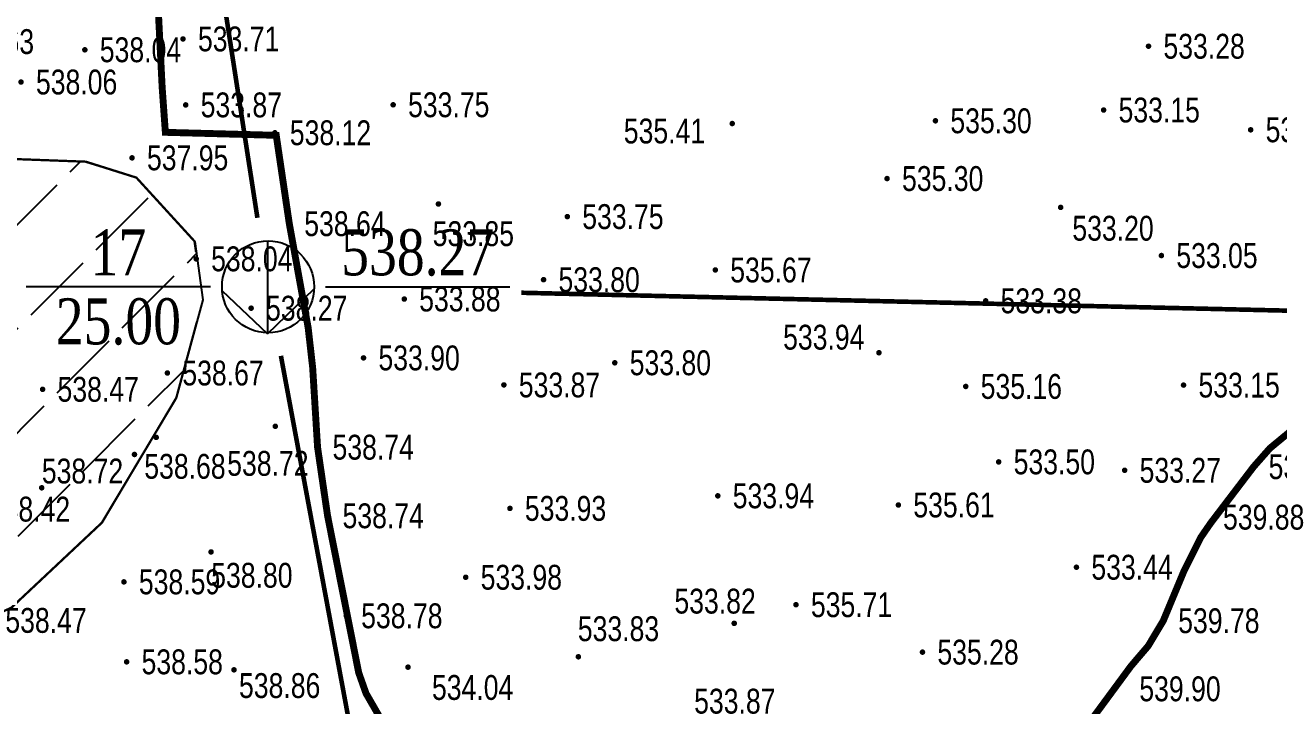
# Model space of a CAD drawing. Header units: millimetres. Extents: x 7408 to 22184, y -2085 to 5798.
# Drawn here: x 7624.6 to 7679.1, y -1995.2 to -1965.6 of the extents above; entities that cross this region are included whole.
import ezdxf
from ezdxf.enums import TextEntityAlignment as Align

# ---------------------------------------------------------------- set-up
doc = ezdxf.new("R2010")
doc.units = ezdxf.units.MM
doc.linetypes.add('DASHDOT', pattern=[1, 0.5, -0.25, 0, -0.25])
doc.linetypes.add('PMX', pattern=[13, 10, -1, 0, -1, 0, -1])
for name, color, linetype in [('GCD', 252, 'Continuous'), ('KTD', 7, 'Continuous'), ('挖方区', 5, 'Continuous'), ('道路-中心线', 12, 'DASHDOT')]:
    doc.layers.add(name, color=color, linetype=linetype)
doc.styles.add('DZNUM', font='TIMES.TTF')
doc.styles.add('HZ', font='jzfz_ena.shx', dxfattribs={"width": 0.7, "bigfont": 'jzfz_cna.shx'})
doc.styles.get("Standard").update_dxf_attribs({"font": 'SimSun.ttf', "width": 0.8})
doc.linetypes.add('陡坎线1', pattern='A,0.15,["|",Standard,S=0.2,R=0,X=0,Y=0],0.15', length=0.3)

# ---------------------------------------------------------------- blocks, each defined once
blk = doc.blocks.new('tl_bgk')
for p, q in [((-0.02, 2), (-0.02, -2.046)), ((-0.02, -2.046), (-1.992, -0.174)), ((-0.02, -2.046), (1.998, -0.093))]:
    blk.add_line(p, q)
blk.add_circle((0, 0), 2)
blk = doc.blocks.new('GC200')
at = {"linetype": 'Continuous', "const_width": 0.2, "flags": 128}
blk.add_lwpolyline([(-0.1, 0, 1), (0.1, 0, 1)], format="xyb", close=True, dxfattribs=at)
blk = doc.blocks.new('122121')
at = {"layer": 'GCD', "color": 252, "linetype": 'Continuous', "lineweight": 5}
ref = blk.add_blockref('GC200', (7621.314, -1967.985, 268.813), dxfattribs=dict(at, xscale=0.6, yscale=0.6, zscale=0.6))
ref.add_attrib('height', '537.63', dxfattribs={"linetype": 'Continuous', "height": 1.08, "style": 'HZ', "width": 0.8}).set_placement((7621.474, -1966.32, 268.813), align=Align.MIDDLE_LEFT)
ref = blk.add_blockref('GC200', (7631.476, -1966.204, 266.853), dxfattribs=dict(at, xscale=0.6, yscale=0.6, zscale=0.6))
ref.add_attrib('height', '533.71', dxfattribs={"linetype": 'Continuous', "height": 1.08, "style": 'HZ', "width": 0.8}).set_placement((7632.125, -1966.204, 266.853), align=Align.MIDDLE_LEFT)
ref = blk.add_blockref('GC200', (7673.413, -1966.522, 266.639), dxfattribs=dict(at, xscale=0.6, yscale=0.6, zscale=0.6))
ref.add_attrib('height', '533.28', dxfattribs={"linetype": 'Continuous', "height": 1.08, "style": 'HZ', "width": 0.8}).set_placement((7674.061, -1966.522, 266.639), align=Align.MIDDLE_LEFT)
ref = blk.add_blockref('GC200', (7627.212, -1966.676, 269.02), dxfattribs=dict(at, xscale=0.6, yscale=0.6, zscale=0.6))
ref.add_attrib('height', '538.04', dxfattribs={"linetype": 'Continuous', "height": 1.08, "style": 'HZ', "width": 0.8}).set_placement((7627.86, -1966.676, 269.02), align=Align.MIDDLE_LEFT)
ref = blk.add_blockref('GC200', (7624.44, -1968.078, 269.028), dxfattribs=dict(at, xscale=0.6, yscale=0.6, zscale=0.6))
ref.add_attrib('height', '538.06', dxfattribs={"linetype": 'Continuous', "height": 1.08, "style": 'HZ', "width": 0.8}).set_placement((7625.088, -1968.078, 269.028), align=Align.MIDDLE_LEFT)
ref = blk.add_blockref('GC200', (7631.594, -1969.072, 266.935), dxfattribs=dict(at, xscale=0.6, yscale=0.6, zscale=0.6))
ref.add_attrib('height', '533.87', dxfattribs={"linetype": 'Continuous', "height": 1.08, "style": 'HZ', "width": 0.8}).set_placement((7632.242, -1969.072, 266.935), align=Align.MIDDLE_LEFT)
ref = blk.add_blockref('GC200', (7640.603, -1969.066, 266.875), dxfattribs=dict(at, xscale=0.6, yscale=0.6, zscale=0.6))
ref.add_attrib('height', '533.75', dxfattribs={"linetype": 'Continuous', "height": 1.08, "style": 'HZ', "width": 0.8}).set_placement((7641.251, -1969.066, 266.875), align=Align.MIDDLE_LEFT)
ref = blk.add_blockref('GC200', (7671.463, -1969.295, 266.575), dxfattribs=dict(at, xscale=0.6, yscale=0.6, zscale=0.6))
ref.add_attrib('height', '533.15', dxfattribs={"linetype": 'Continuous', "height": 1.08, "style": 'HZ', "width": 0.8}).set_placement((7672.111, -1969.295, 266.575), align=Align.MIDDLE_LEFT)
ref = blk.add_blockref('GC200', (7664.157, -1969.763, 267.651), dxfattribs=dict(at, xscale=0.6, yscale=0.6, zscale=0.6))
ref.add_attrib('height', '535.30', dxfattribs={"linetype": 'Continuous', "height": 1.08, "style": 'HZ', "width": 0.8}).set_placement((7664.805, -1969.763, 267.651), align=Align.MIDDLE_LEFT)
ref = blk.add_blockref('GC200', (7635.467, -1970.283, 269.062), dxfattribs=dict(at, xscale=0.6, yscale=0.6, zscale=0.6))
ref.add_attrib('height', '538.12', dxfattribs={"linetype": 'Continuous', "height": 1.08, "style": 'HZ', "width": 0.8}).set_placement((7636.115, -1970.283, 269.062), align=Align.MIDDLE_LEFT)
ref = blk.add_blockref('GC200', (7655.332, -1969.882, 267.703), dxfattribs=dict(at, xscale=0.6, yscale=0.6, zscale=0.6))
ref.add_attrib('height', '535.41', dxfattribs={"linetype": 'Continuous', "height": 1.08, "style": 'HZ', "width": 0.8}).set_placement((7650.621, -1970.207, 267.703), align=Align.MIDDLE_LEFT)
ref = blk.add_blockref('GC200', (7677.85, -1970.155, 266.536), dxfattribs=dict(at, xscale=0.6, yscale=0.6, zscale=0.6))
ref.add_attrib('height', '533.07', dxfattribs={"linetype": 'Continuous', "height": 1.08, "style": 'HZ', "width": 0.8}).set_placement((7678.499, -1970.155, 266.536), align=Align.MIDDLE_LEFT)
ref = blk.add_blockref('GC200', (7629.262, -1971.374, 268.976), dxfattribs=dict(at, xscale=0.6, yscale=0.6, zscale=0.6))
ref.add_attrib('height', '537.95', dxfattribs={"linetype": 'Continuous', "height": 1.08, "style": 'HZ', "width": 0.8}).set_placement((7629.91, -1971.374, 268.976), align=Align.MIDDLE_LEFT)
ref = blk.add_blockref('GC200', (7662.057, -1972.274, 267.651), dxfattribs=dict(at, xscale=0.6, yscale=0.6, zscale=0.6))
ref.add_attrib('height', '535.30', dxfattribs={"linetype": 'Continuous', "height": 1.08, "style": 'HZ', "width": 0.8}).set_placement((7662.705, -1972.274, 267.651), align=Align.MIDDLE_LEFT)
ref = blk.add_blockref('GC200', (7642.57, -1973.378, 266.925), dxfattribs=dict(at, xscale=0.6, yscale=0.6, zscale=0.6))
ref.add_attrib('height', '533.85', dxfattribs={"linetype": 'Continuous', "height": 1.08, "style": 'HZ', "width": 0.8}).set_placement((7642.32, -1974.67, 266.925), align=Align.MIDDLE_LEFT)
ref = blk.add_blockref('GC200', (7648.169, -1973.928, 266.875), dxfattribs=dict(at, xscale=0.6, yscale=0.6, zscale=0.6))
ref.add_attrib('height', '533.75', dxfattribs={"linetype": 'Continuous', "height": 1.08, "style": 'HZ', "width": 0.8}).set_placement((7648.817, -1973.928, 266.875), align=Align.MIDDLE_LEFT)
ref = blk.add_blockref('GC200', (7669.596, -1973.528, 266.601), dxfattribs=dict(at, xscale=0.6, yscale=0.6, zscale=0.6))
ref.add_attrib('height', '533.20', dxfattribs={"linetype": 'Continuous', "height": 1.08, "style": 'HZ', "width": 0.8}).set_placement((7670.104, -1974.434, 266.601), align=Align.MIDDLE_LEFT)
ref = blk.add_blockref('GC200', (7636.093, -1974.236, 269.317), dxfattribs=dict(at, xscale=0.6, yscale=0.6, zscale=0.6))
ref.add_attrib('height', '538.64', dxfattribs={"linetype": 'Continuous', "height": 1.08, "style": 'HZ', "width": 0.8}).set_placement((7636.742, -1974.236, 269.317), align=Align.MIDDLE_LEFT)
ref = blk.add_blockref('GC200', (7632.048, -1975.764, 269.017), dxfattribs=dict(at, xscale=0.6, yscale=0.6, zscale=0.6))
ref.add_attrib('height', '538.04', dxfattribs={"linetype": 'Continuous', "height": 1.08, "style": 'HZ', "width": 0.8}).set_placement((7632.697, -1975.764, 269.017), align=Align.MIDDLE_LEFT)
ref = blk.add_blockref('GC200', (7673.972, -1975.621, 266.525), dxfattribs=dict(at, xscale=0.6, yscale=0.6, zscale=0.6))
ref.add_attrib('height', '533.05', dxfattribs={"linetype": 'Continuous', "height": 1.08, "style": 'HZ', "width": 0.8}).set_placement((7674.62, -1975.621, 266.525), align=Align.MIDDLE_LEFT)
ref = blk.add_blockref('GC200', (7654.597, -1976.248, 267.834), dxfattribs=dict(at, xscale=0.6, yscale=0.6, zscale=0.6))
ref.add_attrib('height', '535.67', dxfattribs={"linetype": 'Continuous', "height": 1.08, "style": 'HZ', "width": 0.8}).set_placement((7655.245, -1976.248, 267.834), align=Align.MIDDLE_LEFT)
ref = blk.add_blockref('GC200', (7647.136, -1976.671, 266.898), dxfattribs=dict(at, xscale=0.6, yscale=0.6, zscale=0.6))
ref.add_attrib('height', '533.80', dxfattribs={"linetype": 'Continuous', "height": 1.08, "style": 'HZ', "width": 0.8}).set_placement((7647.784, -1976.671, 266.898), align=Align.MIDDLE_LEFT)
ref = blk.add_blockref('GC200', (7634.434, -1977.91, 269.134), dxfattribs=dict(at, xscale=0.6, yscale=0.6, zscale=0.6))
ref.add_attrib('height', '538.27', dxfattribs={"linetype": 'Continuous', "height": 1.08, "style": 'HZ', "width": 0.8}).set_placement((7635.082, -1977.91, 269.134), align=Align.MIDDLE_LEFT)
ref = blk.add_blockref('GC200', (7641.086, -1977.512, 266.942), dxfattribs=dict(at, xscale=0.6, yscale=0.6, zscale=0.6))
ref.add_attrib('height', '533.88', dxfattribs={"linetype": 'Continuous', "height": 1.08, "style": 'HZ', "width": 0.8}).set_placement((7641.734, -1977.512, 266.942), align=Align.MIDDLE_LEFT)
ref = blk.add_blockref('GC200', (7666.341, -1977.59, 266.69), dxfattribs=dict(at, xscale=0.6, yscale=0.6, zscale=0.6))
ref.add_attrib('height', '533.38', dxfattribs={"linetype": 'Continuous', "height": 1.08, "style": 'HZ', "width": 0.8}).set_placement((7666.989, -1977.59, 266.69), align=Align.MIDDLE_LEFT)
ref = blk.add_blockref('GC200', (7661.704, -1979.847, 266.969), dxfattribs=dict(at, xscale=0.6, yscale=0.6, zscale=0.6))
ref.add_attrib('height', '533.94', dxfattribs={"linetype": 'Continuous', "height": 1.08, "style": 'HZ', "width": 0.8}).set_placement((7657.541, -1979.17, 266.969), align=Align.MIDDLE_LEFT)
ref = blk.add_blockref('GC200', (7639.316, -1980.071, 266.949), dxfattribs=dict(at, xscale=0.6, yscale=0.6, zscale=0.6))
ref.add_attrib('height', '533.90', dxfattribs={"linetype": 'Continuous', "height": 1.08, "style": 'HZ', "width": 0.8}).set_placement((7639.965, -1980.071, 266.949), align=Align.MIDDLE_LEFT)
ref = blk.add_blockref('GC200', (7630.798, -1980.728, 269.334), dxfattribs=dict(at, xscale=0.6, yscale=0.6, zscale=0.6))
ref.add_attrib('height', '538.67', dxfattribs={"linetype": 'Continuous', "height": 1.08, "style": 'HZ', "width": 0.8}).set_placement((7631.446, -1980.728, 269.334), align=Align.MIDDLE_LEFT)
ref = blk.add_blockref('GC200', (7650.229, -1980.283, 266.901), dxfattribs=dict(at, xscale=0.6, yscale=0.6, zscale=0.6))
ref.add_attrib('height', '533.80', dxfattribs={"linetype": 'Continuous', "height": 1.08, "style": 'HZ', "width": 0.8}).set_placement((7650.877, -1980.283, 266.901), align=Align.MIDDLE_LEFT)
ref = blk.add_blockref('GC200', (7645.413, -1981.245, 266.935), dxfattribs=dict(at, xscale=0.6, yscale=0.6, zscale=0.6))
ref.add_attrib('height', '533.87', dxfattribs={"linetype": 'Continuous', "height": 1.08, "style": 'HZ', "width": 0.8}).set_placement((7646.061, -1981.245, 266.935), align=Align.MIDDLE_LEFT)
ref = blk.add_blockref('GC200', (7665.474, -1981.311, 267.578), dxfattribs=dict(at, xscale=0.6, yscale=0.6, zscale=0.6))
ref.add_attrib('height', '535.16', dxfattribs={"linetype": 'Continuous', "height": 1.08, "style": 'HZ', "width": 0.8}).set_placement((7666.122, -1981.311, 267.578), align=Align.MIDDLE_LEFT)
ref = blk.add_blockref('GC200', (7674.934, -1981.252, 266.577), dxfattribs=dict(at, xscale=0.6, yscale=0.6, zscale=0.6))
ref.add_attrib('height', '533.15', dxfattribs={"linetype": 'Continuous', "height": 1.08, "style": 'HZ', "width": 0.8}).set_placement((7675.582, -1981.252, 266.577), align=Align.MIDDLE_LEFT)
ref = blk.add_blockref('GC200', (7625.377, -1981.436, 269.236), dxfattribs=dict(at, xscale=0.6, yscale=0.6, zscale=0.6))
ref.add_attrib('height', '538.47', dxfattribs={"linetype": 'Continuous', "height": 1.08, "style": 'HZ', "width": 0.8}).set_placement((7626.025, -1981.436, 269.236), align=Align.MIDDLE_LEFT)
ref = blk.add_blockref('GC200', (7635.484, -1983.044, 269.361), dxfattribs=dict(at, xscale=0.6, yscale=0.6, zscale=0.6))
ref.add_attrib('height', '538.72', dxfattribs={"linetype": 'Continuous', "height": 1.08, "style": 'HZ', "width": 0.8}).set_placement((7633.395, -1984.656, 269.361), align=Align.MIDDLE_LEFT)
ref = blk.add_blockref('GC200', (7630.311, -1983.525, 269.341), dxfattribs=dict(at, xscale=0.6, yscale=0.6, zscale=0.6))
ref.add_attrib('height', '538.68', dxfattribs={"linetype": 'Continuous', "height": 1.08, "style": 'HZ', "width": 0.8}).set_placement((7629.793, -1984.784, 269.341), align=Align.MIDDLE_LEFT)
ref = blk.add_blockref('GC200', (7637.32, -1983.952, 269.372), dxfattribs=dict(at, xscale=0.6, yscale=0.6, zscale=0.6))
ref.add_attrib('height', '538.74', dxfattribs={"linetype": 'Continuous', "height": 1.08, "style": 'HZ', "width": 0.8}).set_placement((7637.969, -1983.952, 269.372), align=Align.MIDDLE_LEFT)
ref = blk.add_blockref('GC200', (7629.367, -1984.267, 269.358), dxfattribs=dict(at, xscale=0.6, yscale=0.6, zscale=0.6))
ref.add_attrib('height', '538.72', dxfattribs={"linetype": 'Continuous', "height": 1.08, "style": 'HZ', "width": 0.8}).set_placement((7625.344, -1984.988, 269.358), align=Align.MIDDLE_LEFT)
ref = blk.add_blockref('GC200', (7666.905, -1984.591, 266.751), dxfattribs=dict(at, xscale=0.6, yscale=0.6, zscale=0.6))
ref.add_attrib('height', '533.50', dxfattribs={"linetype": 'Continuous', "height": 1.08, "style": 'HZ', "width": 0.8}).set_placement((7667.554, -1984.591, 266.751), align=Align.MIDDLE_LEFT)
ref = blk.add_blockref('GC200', (7672.377, -1984.957, 266.635), dxfattribs=dict(at, xscale=0.6, yscale=0.6, zscale=0.6))
ref.add_attrib('height', '533.27', dxfattribs={"linetype": 'Continuous', "height": 1.08, "style": 'HZ', "width": 0.8}).set_placement((7673.025, -1984.957, 266.635), align=Align.MIDDLE_LEFT)
ref = blk.add_blockref('GC200', (7677.98, -1984.8, 269.846), dxfattribs=dict(at, xscale=0.6, yscale=0.6, zscale=0.6))
ref.add_attrib('height', '539.69', dxfattribs={"linetype": 'Continuous', "height": 1.08, "style": 'HZ', "width": 0.8}).set_placement((7678.628, -1984.8, 269.846), align=Align.MIDDLE_LEFT)
ref = blk.add_blockref('GC200', (7625.338, -1985.717, 269.212), dxfattribs=dict(at, xscale=0.6, yscale=0.6, zscale=0.6))
ref.add_attrib('height', '538.42', dxfattribs={"linetype": 'Continuous', "height": 1.08, "style": 'HZ', "width": 0.8}).set_placement((7623.041, -1986.645, 269.212), align=Align.MIDDLE_LEFT)
ref = blk.add_blockref('GC200', (7654.703, -1986.067, 266.968), dxfattribs=dict(at, xscale=0.6, yscale=0.6, zscale=0.6))
ref.add_attrib('height', '533.94', dxfattribs={"linetype": 'Continuous', "height": 1.08, "style": 'HZ', "width": 0.8}).set_placement((7655.352, -1986.067, 266.968), align=Align.MIDDLE_LEFT)
ref = blk.add_blockref('GC200', (7645.676, -1986.613, 266.966), dxfattribs=dict(at, xscale=0.6, yscale=0.6, zscale=0.6))
ref.add_attrib('height', '533.93', dxfattribs={"linetype": 'Continuous', "height": 1.08, "style": 'HZ', "width": 0.8}).set_placement((7646.324, -1986.613, 266.966), align=Align.MIDDLE_LEFT)
ref = blk.add_blockref('GC200', (7662.548, -1986.464, 267.805), dxfattribs=dict(at, xscale=0.6, yscale=0.6, zscale=0.6))
ref.add_attrib('height', '535.61', dxfattribs={"linetype": 'Continuous', "height": 1.08, "style": 'HZ', "width": 0.8}).set_placement((7663.197, -1986.464, 267.805), align=Align.MIDDLE_LEFT)
ref = blk.add_blockref('GC200', (7637.756, -1986.934, 269.372), dxfattribs=dict(at, xscale=0.6, yscale=0.6, zscale=0.6))
ref.add_attrib('height', '538.74', dxfattribs={"linetype": 'Continuous', "height": 1.08, "style": 'HZ', "width": 0.8}).set_placement((7638.404, -1986.934, 269.372), align=Align.MIDDLE_LEFT)
ref = blk.add_blockref('GC200', (7675.682, -1987.876, 269.94), dxfattribs=dict(at, xscale=0.6, yscale=0.6, zscale=0.6))
ref.add_attrib('height', '539.88', dxfattribs={"linetype": 'Continuous', "height": 1.08, "style": 'HZ', "width": 0.8}).set_placement((7676.648, -1986.994, 269.94), align=Align.MIDDLE_LEFT)
ref = blk.add_blockref('GC200', (7632.694, -1988.505, 269.401), dxfattribs=dict(at, xscale=0.6, yscale=0.6, zscale=0.6))
ref.add_attrib('height', '538.80', dxfattribs={"linetype": 'Continuous', "height": 1.08, "style": 'HZ', "width": 0.8}).set_placement((7632.7, -1989.52, 269.401), align=Align.MIDDLE_LEFT)
ref = blk.add_blockref('GC200', (7670.282, -1989.17, 266.722), dxfattribs=dict(at, xscale=0.6, yscale=0.6, zscale=0.6))
ref.add_attrib('height', '533.44', dxfattribs={"linetype": 'Continuous', "height": 1.08, "style": 'HZ', "width": 0.8}).set_placement((7670.93, -1989.17, 266.722), align=Align.MIDDLE_LEFT)
ref = blk.add_blockref('GC200', (7628.91, -1989.807, 269.296), dxfattribs=dict(at, xscale=0.6, yscale=0.6, zscale=0.6))
ref.add_attrib('height', '538.59', dxfattribs={"linetype": 'Continuous', "height": 1.08, "style": 'HZ', "width": 0.8}).set_placement((7629.558, -1989.807, 269.296), align=Align.MIDDLE_LEFT)
ref = blk.add_blockref('GC200', (7643.756, -1989.606, 266.99), dxfattribs=dict(at, xscale=0.6, yscale=0.6, zscale=0.6))
ref.add_attrib('height', '533.98', dxfattribs={"linetype": 'Continuous', "height": 1.08, "style": 'HZ', "width": 0.8}).set_placement((7644.404, -1989.606, 266.99), align=Align.MIDDLE_LEFT)
ref = blk.add_blockref('GC200', (7655.417, -1991.609, 266.908), dxfattribs=dict(at, xscale=0.6, yscale=0.6, zscale=0.6))
ref.add_attrib('height', '533.82', dxfattribs={"linetype": 'Continuous', "height": 1.08, "style": 'HZ', "width": 0.8}).set_placement((7652.82, -1990.644, 266.908), align=Align.MIDDLE_LEFT)
ref = blk.add_blockref('GC200', (7658.1, -1990.8, 267.853), dxfattribs=dict(at, xscale=0.6, yscale=0.6, zscale=0.6))
ref.add_attrib('height', '535.71', dxfattribs={"linetype": 'Continuous', "height": 1.08, "style": 'HZ', "width": 0.8}).set_placement((7658.748, -1990.8, 267.853), align=Align.MIDDLE_LEFT)
ref = blk.add_blockref('GC200', (7623.11, -1991.482, 269.233), dxfattribs=dict(at, xscale=0.6, yscale=0.6, zscale=0.6))
ref.add_attrib('height', '538.47', dxfattribs={"linetype": 'Continuous', "height": 1.08, "style": 'HZ', "width": 0.8}).set_placement((7623.758, -1991.482, 269.233), align=Align.MIDDLE_LEFT)
ref = blk.add_blockref('GC200', (7638.566, -1991.282, 269.389), dxfattribs=dict(at, xscale=0.6, yscale=0.6, zscale=0.6))
ref.add_attrib('height', '538.78', dxfattribs={"linetype": 'Continuous', "height": 1.08, "style": 'HZ', "width": 0.8}).set_placement((7639.214, -1991.282, 269.389), align=Align.MIDDLE_LEFT)
ref = blk.add_blockref('GC200', (7674.054, -1991.496, 269.887), dxfattribs=dict(at, xscale=0.6, yscale=0.6, zscale=0.6))
ref.add_attrib('height', '539.78', dxfattribs={"linetype": 'Continuous', "height": 1.08, "style": 'HZ', "width": 0.8}).set_placement((7674.702, -1991.496, 269.887), align=Align.MIDDLE_LEFT)
ref = blk.add_blockref('GC200', (7648.649, -1993.063, 266.914), dxfattribs=dict(at, xscale=0.6, yscale=0.6, zscale=0.6))
ref.add_attrib('height', '533.83', dxfattribs={"linetype": 'Continuous', "height": 1.08, "style": 'HZ', "width": 0.8}).set_placement((7648.624, -1991.844, 266.914), align=Align.MIDDLE_LEFT)
ref = blk.add_blockref('GC200', (7629.027, -1993.283, 269.291), dxfattribs=dict(at, xscale=0.6, yscale=0.6, zscale=0.6))
ref.add_attrib('height', '538.58', dxfattribs={"linetype": 'Continuous', "height": 1.08, "style": 'HZ', "width": 0.8}).set_placement((7629.675, -1993.283, 269.291), align=Align.MIDDLE_LEFT)
ref = blk.add_blockref('GC200', (7663.593, -1992.861, 267.64), dxfattribs=dict(at, xscale=0.6, yscale=0.6, zscale=0.6))
ref.add_attrib('height', '535.28', dxfattribs={"linetype": 'Continuous', "height": 1.08, "style": 'HZ', "width": 0.8}).set_placement((7664.242, -1992.861, 267.64), align=Align.MIDDLE_LEFT)
ref = blk.add_blockref('GC200', (7633.691, -1993.63, 269.429), dxfattribs=dict(at, xscale=0.6, yscale=0.6, zscale=0.6))
ref.add_attrib('height', '538.86', dxfattribs={"linetype": 'Continuous', "height": 1.08, "style": 'HZ', "width": 0.8}).set_placement((7633.907, -1994.315, 269.429), align=Align.MIDDLE_LEFT)
ref = blk.add_blockref('GC200', (7641.249, -1993.514, 267.021), dxfattribs=dict(at, xscale=0.6, yscale=0.6, zscale=0.6))
ref.add_attrib('height', '534.04', dxfattribs={"linetype": 'Continuous', "height": 1.08, "style": 'HZ', "width": 0.8}).set_placement((7642.289, -1994.397, 267.021), align=Align.MIDDLE_LEFT)
ref = blk.add_blockref('GC200', (7672.647, -1993.473, 269.949), dxfattribs=dict(at, xscale=0.6, yscale=0.6, zscale=0.6))
ref.add_attrib('height', '539.90', dxfattribs={"linetype": 'Continuous', "height": 1.08, "style": 'HZ', "width": 0.8}).set_placement((7673.013, -1994.456, 269.949), align=Align.MIDDLE_LEFT)
ref = blk.add_blockref('GC200', (7656.438, -1995.978, 266.935), dxfattribs=dict(at, xscale=0.6, yscale=0.6, zscale=0.6))
ref.add_attrib('height', '533.87', dxfattribs={"linetype": 'Continuous', "height": 1.08, "style": 'HZ', "width": 0.8}).set_placement((7653.677, -1994.993, 266.935), align=Align.MIDDLE_LEFT)

msp = doc.modelspace()

# ---------------------------------------------------------------- hatches: boundary and pattern name
at = {"layer": '道路-中心线', "linetype": 'Continuous'}
h = msp.add_hatch(dxfattribs=at)
h.set_pattern_fill('粉土', color=256, scale=0.8, style=0)
h.set_pattern_definition([(45, (0, 0), (-1.1313708, 3.3941125), [3.2, -0.8])])
h.paths.add_polyline_path([(7631.183, -1981.812), (7632.339, -1977.542), (7631.992, -1975.003), (7631.971, -1974.98), (7631.974, -1974.998), (7629.45, -1972.233), (7627.254, -1971.54), (7624.134, -1971.425), (7621.245, -1970.502), (7617.894, -1968.771), (7613.156, -1968.771), (7612.001, -1971.425), (7610.089, -1975.438), (7608.534, -1979.966), (7602.756, -1982.736), (7596.17, -1986.775), (7595.13, -1989.891), (7596.285, -1992.546), (7600.099, -1994.623), (7608.072, -1992.546), (7607.956, -1993.238), (7612.347, -1994.623), (7617.894, -1993.7), (7624.019, -1990.93), (7627.948, -1987.237)])
h.paths.add_polyline_path([(7605.829, -1985.06), (7626.096, -1985.06), (7626.096, -1980.959), (7605.829, -1980.959)], flags=24)
h.paths.add_polyline_path([(7625.503, -1980.029), (7631.837, -1980.029), (7631.837, -1976.975), (7625.503, -1976.975)], flags=24)
h.paths.add_polyline_path([(7626.98, -1977.029), (7630.36, -1977.029), (7630.36, -1973.975), (7626.98, -1973.975)], flags=24)

# ---------------------------------------------------------------- linework, layer by layer
at = {"linetype": 'Continuous', "elevation": -268.012, "flags": 128}
msp.add_lwpolyline([(7608.072, -1992.546), (7600.099, -1994.623), (7596.285, -1992.546), (7595.13, -1989.891), (7596.17, -1986.775), (7602.756, -1982.736), (7608.534, -1979.966), (7610.089, -1975.438), (7612.001, -1971.425), (7613.156, -1968.771), (7617.894, -1968.771), (7621.245, -1970.502), (7624.134, -1971.425), (7627.254, -1971.54), (7629.45, -1972.233), (7631.992, -1975.003), (7632.339, -1977.542), (7631.183, -1981.812), (7627.948, -1987.237), (7624.019, -1990.93), (7617.894, -1993.7), (7612.347, -1994.623), (7607.956, -1993.238)], close=True, dxfattribs=at)
at = {"layer": 'KTD'}
for p, q in [((7632.67, -1976.98), (7624.67, -1976.98)), ((7637.67, -1976.98), (7645.67, -1976.98))]:
    msp.add_line(p, q, dxfattribs=at)
at = {"layer": 'KTD', "linetype": 'PMX', "ltscale": 0.025, "const_width": 0.2}
for points in [[(7634.707, -1973.98), (7626.218, -1919.02)], [(7646.17, -1977.238), (7682.03, -1978.077)], [(7642.505, -2016.385), (7635.728, -1979.98)]]:
    msp.add_lwpolyline(points, dxfattribs=at)
at = {"layer": '挖方区', "color": 150, "linetype": '陡坎线1', "ltscale": 5, "const_width": 0.3}
for points, elevation in [([(7630.36, -1964.119), (7630.57, -1968.304), (7630.709, -1970.264), (7635.525, -1970.394), (7636.093, -1974.236), (7636.912, -1978.758), (7637.108, -1980.499), (7637.32, -1983.952), (7637.755, -1986.934), (7639.107, -1993.754), (7639.425, -1994.655), (7640.214, -1996.023), (7640.397, -1996.687), (7640.887, -2000.002), (7641.164, -2002.908), (7641.251, -2003.128), (7641.423, -2003.289), (7642.076, -2003.641)], -1.041), ([(7642.076, -2003.641), (7643.942, -2003.653), (7648.443, -2003.388), (7657.252, -2001.893), (7658.014, -2001.45), (7659.456, -1998.987), (7659.708, -1998.702), (7660.053, -1998.53), (7663.769, -1997.543), (7664.815, -1997.303), (7668.52, -1996.697), (7669.979, -1996.472), (7670.853, -1995.91), (7672.647, -1993.473), (7673.401, -1992.589), (7674.054, -1991.496), (7674.943, -1989.359), (7675.682, -1987.876), (7676.116, -1987.246), (7677.98, -1984.8), (7678.684, -1984), (7680.767, -1982.278)], 1.646)]:
    msp.add_lwpolyline(points, dxfattribs=dict(at, elevation=elevation))
at = {"layer": '挖方区', "const_width": 0.1, "elevation": -268.012}
msp.add_lwpolyline([(7632.078, -1978.505), (7631.183, -1981.812), (7627.948, -1987.237), (7624.019, -1990.93), (7617.894, -1993.7), (7612.347, -1994.623), (7607.956, -1993.238), (7608.072, -1992.546), (7600.099, -1994.623), (7596.285, -1992.546), (7595.13, -1989.891), (7596.17, -1986.775), (7602.756, -1982.736), (7608.534, -1979.966), (7610.089, -1975.438), (7612.001, -1971.425), (7613.156, -1968.771), (7617.894, -1968.771), (7621.245, -1970.502), (7624.134, -1971.425), (7627.254, -1971.54), (7629.45, -1972.233), (7631.974, -1974.998), (7632.043, -1975.478)], dxfattribs=at)

# ---------------------------------------------------------------- block references
at = {"layer": 'KTD'}
msp.add_blockref('tl_bgk', (7635.17, -1976.98), dxfattribs=at)
at = {"layer": '道路-中心线', "linetype": 'Continuous'}
msp.add_blockref('122121', (0, 0), dxfattribs=at)

# ---------------------------------------------------------------- texts
at = {"layer": 'KTD', "style": 'DZNUM', "width": 0.8}
for s, p in [('17', (7628.67, -1975.48)), ('538.27', (7641.67, -1975.48)), ('25.00', (7628.67, -1978.48))]:
    msp.add_text(s, height=2, dxfattribs=at).set_placement(p, align=Align.MIDDLE_CENTER)

doc.saveas('drawing.dxf')
